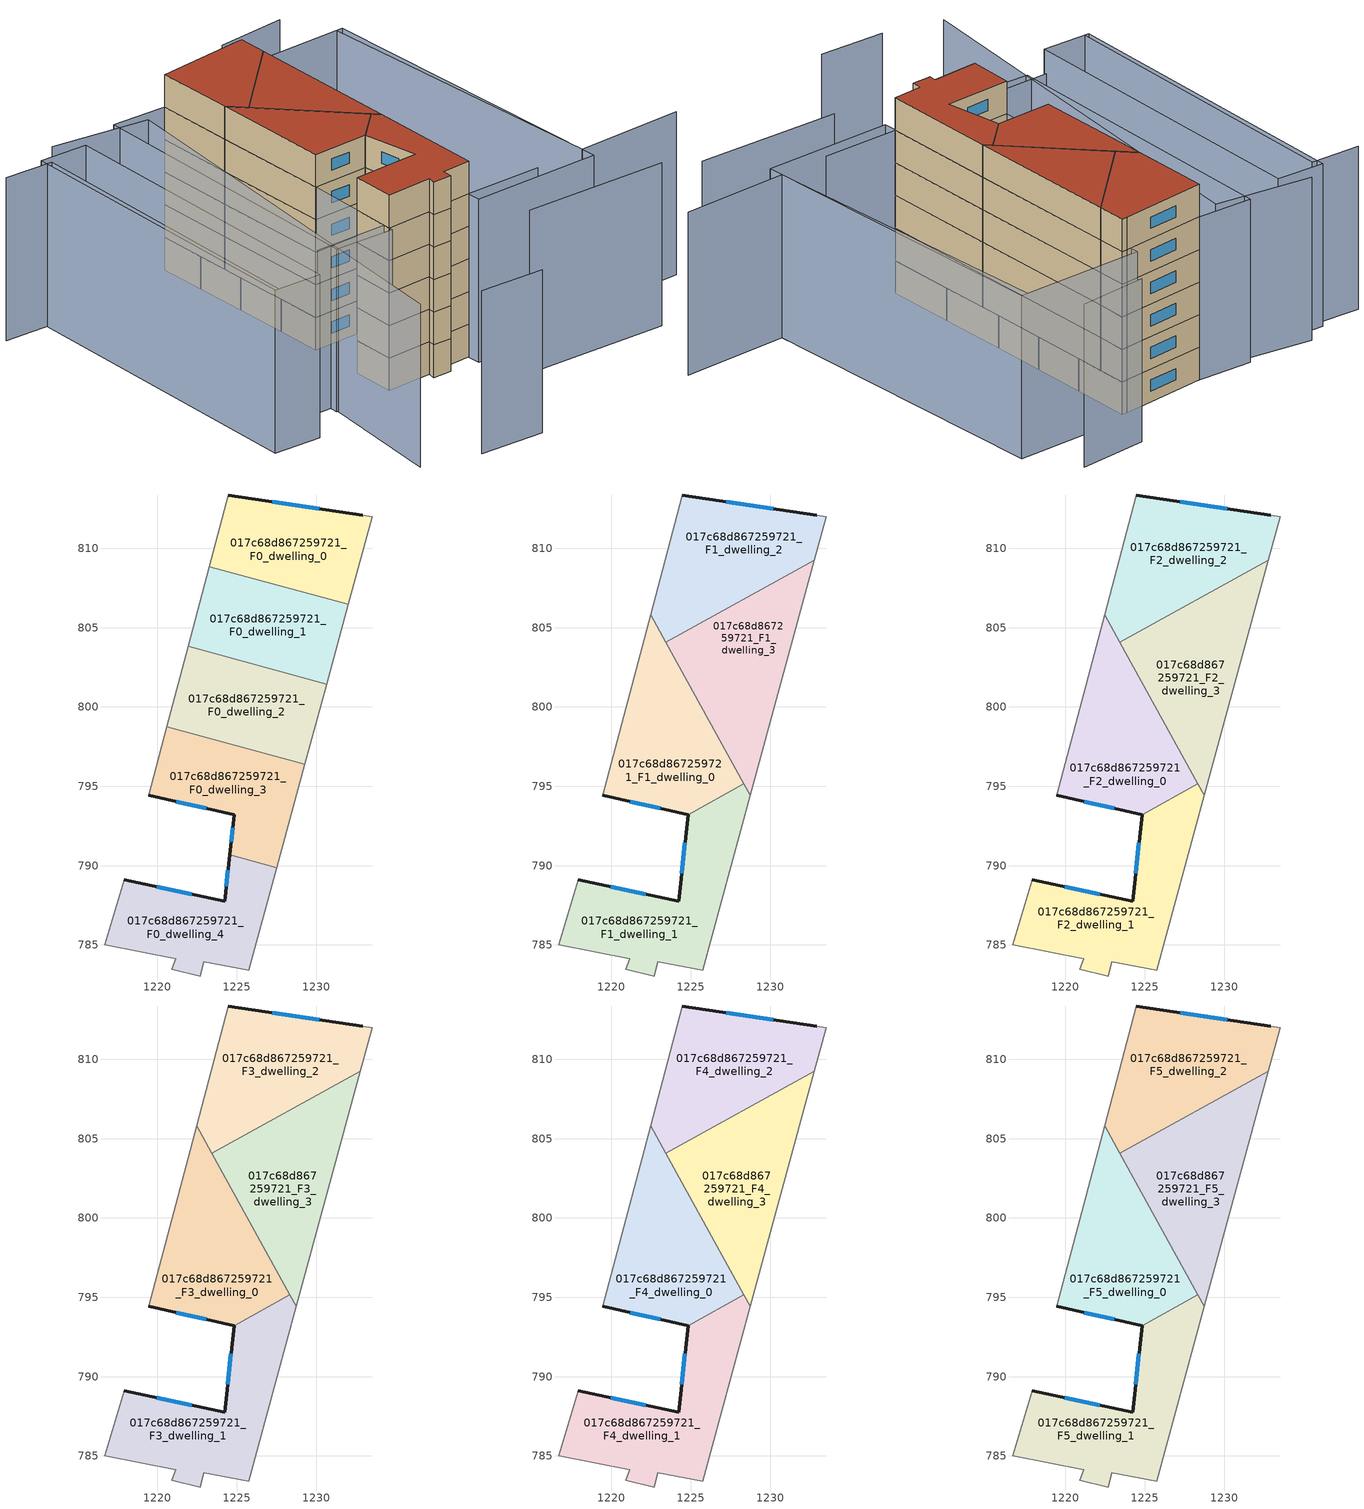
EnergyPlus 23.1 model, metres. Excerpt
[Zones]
017c68d867259721_F0_dwelling_0
 floor ground (EU_floor_Construction): 1233.53,811.98 1232.03,806.47 1223.28,808.85 1224.48,813.36 1232.95,812.08 z0
 wall outside (EU_wall_Construction): 1232.95,812.08 1224.48,813.36 z0:3
 wall adiabatic (EU_wall_Construction): 1224.48,813.36 1223.28,808.85 / 1232.03,806.47 1233.53,811.98 1232.95,812.08 z0:3
 wall to 017c68d867259721_F0_dwelling_1 (EU_wall_Construction): 1223.28,808.85 1232.03,806.47 z0:3
 window (EU_Window_Construction): 1230.19,812.5 1227.23,812.95 z0.98:2.02
017c68d867259721_F0_dwelling_1
 floor ground (EU_floor_Construction): 1232.03,806.47 1230.66,801.45 1221.94,803.82 1223.28,808.85 z0
 wall adiabatic (EU_wall_Construction): 1230.66,801.45 1232.03,806.47 / 1223.28,808.85 1221.94,803.82 z0:3
 wall to 017c68d867259721_F0_dwelling_2 (EU_wall_Construction): 1221.94,803.82 1230.66,801.45 z0:3
017c68d867259721_F0_dwelling_2
 floor ground (EU_floor_Construction): 1230.66,801.45 1229.29,796.4 1220.6,798.77 1221.94,803.82 z0
 wall adiabatic (EU_wall_Construction): 1229.29,796.4 1230.66,801.45 / 1221.94,803.82 1220.6,798.77 z0:3
 wall to 017c68d867259721_F0_dwelling_3 (EU_wall_Construction): 1220.6,798.77 1229.29,796.4 z0:3
017c68d867259721_F0_dwelling_3
 floor ground (EU_floor_Construction): 1229.29,796.4 1227.51,789.86 1224.55,790.67 1224.83,793.21 1219.44,794.42 1220.6,798.77 z0
 wall outside (EU_wall_Construction): 1219.44,794.42 1224.83,793.21 1224.55,790.67 z0:3
 wall adiabatic (EU_wall_Construction): 1220.6,798.77 1219.44,794.42 / 1227.51,789.86 1229.29,796.4 z0:3
 wall to 017c68d867259721_F0_dwelling_4 (EU_wall_Construction): 1224.55,790.67 1227.51,789.86 z0:3
 window (EU_Window_Construction): 1221.19,794.03 1223.08,793.6 / 1224.74,792.38 1224.64,791.5 z0.98:2.02
017c68d867259721_F0_dwelling_4
 floor ground (EU_floor_Construction): 1227.51,789.86 1225.76,783.41 1222.93,783.92 1222.69,783.04 1220.89,783.47 1221.15,784.13 1216.69,785.01 1217.9,789.11 1224.23,787.75 1224.55,790.67 z0
 wall outside (EU_wall_Construction): 1224.55,790.67 1224.23,787.75 1217.9,789.11 z0:3
 wall adiabatic (EU_wall_Construction): 1217.9,789.11 1216.69,785.01 1221.15,784.13 1220.89,783.47 1222.69,783.04 1222.93,783.92 1225.76,783.41 1227.51,789.86 z0:3
 window (EU_Window_Construction): 1222.17,788.19 1219.96,788.67 / 1224.45,789.72 1224.33,788.7 z0.98:2.02
017c68d867259721_F1_dwelling_0
 floor to 017c68d867259721_F0_dwelling_3 (EU_floor_Construction): 1227.38,796.92 1228.35,795.15 1224.83,793.21 1219.44,794.42 1220.6,798.77 z3
 floor to 017c68d867259721_F0_dwelling_2 (EU_floor_Construction): 1223.86,803.3 1227.38,796.92 1220.6,798.77 1221.94,803.82 z3
 floor to 017c68d867259721_F0_dwelling_1 (EU_floor_Construction): 1222.47,805.81 1223.86,803.3 1221.94,803.82 z3
 wall outside (EU_wall_Construction): 1219.44,794.42 1224.83,793.21 z3:6
 wall to 017c68d867259721_F1_dwelling_1 (EU_wall_Construction): 1224.83,793.21 1228.35,795.15 z3:6
 wall adiabatic (EU_wall_Construction): 1222.47,805.81 1219.44,794.42 z3:6
 wall to 017c68d867259721_F1_dwelling_3 (EU_wall_Construction): 1228.35,795.15 1223.42,804.08 z3:6
 wall to 017c68d867259721_F1_dwelling_2 (EU_wall_Construction): 1223.42,804.09 1222.47,805.81 z3:6
 window (EU_Window_Construction): 1221.19,794.03 1223.08,793.6 z3.98:5.02
017c68d867259721_F1_dwelling_1
 floor to 017c68d867259721_F0_dwelling_4 (EU_floor_Construction): 1227.51,789.86 1225.76,783.41 1222.93,783.92 1222.69,783.04 1220.89,783.47 1221.15,784.13 1216.69,785.01 1217.9,789.11 1224.23,787.75 1224.55,790.67 z3
 floor to 017c68d867259721_F0_dwelling_3 (EU_floor_Construction): 1228.35,795.15 1228.75,794.42 1227.51,789.86 1224.55,790.67 1224.83,793.21 z3
 wall outside (EU_wall_Construction): 1224.83,793.21 1224.23,787.75 1217.9,789.11 z3:6
 wall adiabatic (EU_wall_Construction): 1217.9,789.11 1216.69,785.01 1221.15,784.13 1220.89,783.47 1222.69,783.04 1222.93,783.92 1225.76,783.41 1228.75,794.42 z3:6
 wall to 017c68d867259721_F1_dwelling_3 (EU_wall_Construction): 1228.75,794.42 1228.35,795.15 z3:6
 window (EU_Window_Construction): 1222.17,788.19 1219.96,788.67 / 1224.63,791.43 1224.42,789.53 z3.98:5.02
017c68d867259721_F1_dwelling_2
 floor to 017c68d867259721_F0_dwelling_0 (EU_floor_Construction): 1233.53,811.98 1232.79,809.25 1229.17,807.25 1223.28,808.85 1224.48,813.36 1232.95,812.08 z3
 floor to 017c68d867259721_F0_dwelling_1 (EU_floor_Construction): 1229.17,807.25 1223.43,804.08 1222.47,805.81 1223.28,808.85 z3
 wall outside (EU_wall_Construction): 1232.95,812.08 1224.48,813.36 z3:6
 wall adiabatic (EU_wall_Construction): 1224.48,813.36 1222.47,805.81 / 1232.79,809.25 1233.53,811.98 1232.95,812.08 z3:6
 wall to 017c68d867259721_F1_dwelling_3 (EU_wall_Construction): 1223.43,804.08 1232.79,809.25 z3:6
 window (EU_Window_Construction): 1230.19,812.5 1227.23,812.95 z3.98:5.02
017c68d867259721_F1_dwelling_3
 floor to 017c68d867259721_F0_dwelling_1 (EU_floor_Construction): 1232.03,806.47 1230.66,801.45 1223.86,803.3 1223.43,804.08 1229.17,807.25 z3
 floor to 017c68d867259721_F0_dwelling_2 (EU_floor_Construction): 1230.66,801.45 1229.29,796.4 1227.38,796.92 1223.86,803.3 z3
 floor to 017c68d867259721_F0_dwelling_0 (EU_floor_Construction): 1232.79,809.25 1232.03,806.47 1229.17,807.25 z3
 floor to 017c68d867259721_F0_dwelling_3 (EU_floor_Construction): 1229.29,796.4 1228.75,794.42 1227.38,796.92 z3
 wall adiabatic (EU_wall_Construction): 1228.75,794.42 1232.79,809.25 z3:6
017c68d867259721_F2_dwelling_0
 floor to 017c68d867259721_F1_dwelling_0 (EU_floor_Construction): 1222.47,805.81 1228.35,795.15 1224.83,793.21 1219.44,794.42 z6
 wall outside (EU_wall_Construction): 1219.44,794.42 1224.83,793.21 z6:9
 wall to 017c68d867259721_F2_dwelling_1 (EU_wall_Construction): 1224.83,793.21 1228.35,795.15 z6:9
 wall adiabatic (EU_wall_Construction): 1222.47,805.81 1219.44,794.42 z6:9
 wall to 017c68d867259721_F2_dwelling_3 (EU_wall_Construction): 1228.35,795.15 1223.42,804.08 z6:9
 wall to 017c68d867259721_F2_dwelling_2 (EU_wall_Construction): 1223.42,804.09 1222.47,805.81 z6:9
 window (EU_Window_Construction): 1221.19,794.03 1223.08,793.6 z6.98:8.02
017c68d867259721_F2_dwelling_1
 floor to 017c68d867259721_F1_dwelling_1 (EU_floor_Construction): 1228.35,795.15 1228.75,794.42 1225.76,783.41 1222.93,783.92 1222.69,783.04 1220.89,783.47 1221.15,784.13 1216.69,785.01 1217.9,789.11 1224.23,787.75 1224.83,793.21 z6
 wall outside (EU_wall_Construction): 1224.83,793.21 1224.23,787.75 1217.9,789.11 z6:9
 wall adiabatic (EU_wall_Construction): 1217.9,789.11 1216.69,785.01 1221.15,784.13 1220.89,783.47 1222.69,783.04 1222.93,783.92 1225.76,783.41 1228.75,794.42 z6:9
 wall to 017c68d867259721_F2_dwelling_3 (EU_wall_Construction): 1228.75,794.42 1228.35,795.15 z6:9
 window (EU_Window_Construction): 1222.17,788.19 1219.96,788.67 / 1224.63,791.43 1224.42,789.53 z6.98:8.02
017c68d867259721_F2_dwelling_2
 floor to 017c68d867259721_F1_dwelling_2 (EU_floor_Construction): 1233.53,811.98 1232.79,809.25 1223.43,804.08 1222.47,805.81 1224.48,813.36 1232.95,812.08 z6
 wall outside (EU_wall_Construction): 1232.95,812.08 1224.48,813.36 z6:9
 wall adiabatic (EU_wall_Construction): 1224.48,813.36 1222.47,805.81 / 1232.79,809.25 1233.53,811.98 1232.95,812.08 z6:9
 wall to 017c68d867259721_F2_dwelling_3 (EU_wall_Construction): 1223.43,804.08 1232.79,809.25 z6:9
 window (EU_Window_Construction): 1230.19,812.5 1227.23,812.95 z6.98:8.02
017c68d867259721_F2_dwelling_3
 floor to 017c68d867259721_F1_dwelling_3 (EU_floor_Construction): 1232.79,809.25 1228.75,794.42 1223.43,804.08 z6
 wall adiabatic (EU_wall_Construction): 1228.75,794.42 1232.79,809.25 z6:9
017c68d867259721_F3_dwelling_0
 floor to 017c68d867259721_F2_dwelling_0 (EU_floor_Construction): 1222.47,805.81 1228.35,795.15 1224.83,793.21 1219.44,794.42 z9
 wall outside (EU_wall_Construction): 1219.44,794.42 1224.83,793.21 z9:12
 wall to 017c68d867259721_F3_dwelling_1 (EU_wall_Construction): 1224.83,793.21 1228.35,795.15 z9:12
 wall adiabatic (EU_wall_Construction): 1222.47,805.81 1219.44,794.42 z9:12
 wall to 017c68d867259721_F3_dwelling_3 (EU_wall_Construction): 1228.35,795.15 1223.42,804.08 z9:12
 wall to 017c68d867259721_F3_dwelling_2 (EU_wall_Construction): 1223.42,804.09 1222.47,805.81 z9:12
 window (EU_Window_Construction): 1221.19,794.03 1223.08,793.6 z9.98:11.02
017c68d867259721_F3_dwelling_1
 floor to 017c68d867259721_F2_dwelling_1 (EU_floor_Construction): 1228.35,795.15 1228.75,794.42 1225.76,783.41 1222.93,783.92 1222.69,783.04 1220.89,783.47 1221.15,784.13 1216.69,785.01 1217.9,789.11 1224.23,787.75 1224.83,793.21 z9
 wall outside (EU_wall_Construction): 1224.83,793.21 1224.23,787.75 1217.9,789.11 z9:12
 wall adiabatic (EU_wall_Construction): 1217.9,789.11 1216.69,785.01 1221.15,784.13 1220.89,783.47 1222.69,783.04 1222.93,783.92 1225.76,783.41 1228.75,794.42 z9:12
 wall to 017c68d867259721_F3_dwelling_3 (EU_wall_Construction): 1228.75,794.42 1228.35,795.15 z9:12
 window (EU_Window_Construction): 1222.17,788.19 1219.96,788.67 / 1224.63,791.43 1224.42,789.53 z9.98:11.02
017c68d867259721_F3_dwelling_2
 floor to 017c68d867259721_F2_dwelling_2 (EU_floor_Construction): 1233.53,811.98 1232.79,809.25 1223.43,804.08 1222.47,805.81 1224.48,813.36 1232.95,812.08 z9
 wall outside (EU_wall_Construction): 1232.95,812.08 1224.48,813.36 z9:12
 wall adiabatic (EU_wall_Construction): 1224.48,813.36 1222.47,805.81 / 1232.79,809.25 1233.53,811.98 1232.95,812.08 z9:12
 wall to 017c68d867259721_F3_dwelling_3 (EU_wall_Construction): 1223.43,804.08 1232.79,809.25 z9:12
 window (EU_Window_Construction): 1230.19,812.5 1227.23,812.95 z9.98:11.02
017c68d867259721_F3_dwelling_3
 floor to 017c68d867259721_F2_dwelling_3 (EU_floor_Construction): 1232.79,809.25 1228.75,794.42 1223.43,804.08 z9
 wall adiabatic (EU_wall_Construction): 1228.75,794.42 1232.79,809.25 z9:12
017c68d867259721_F4_dwelling_0
 floor to 017c68d867259721_F3_dwelling_0 (EU_floor_Construction): 1222.47,805.81 1228.35,795.15 1224.83,793.21 1219.44,794.42 z12
 wall outside (EU_wall_Construction): 1219.44,794.42 1224.83,793.21 z12:15
 wall to 017c68d867259721_F4_dwelling_1 (EU_wall_Construction): 1224.83,793.21 1228.35,795.15 z12:15
 wall adiabatic (EU_wall_Construction): 1222.47,805.81 1219.44,794.42 z12:15
 wall to 017c68d867259721_F4_dwelling_3 (EU_wall_Construction): 1228.35,795.15 1223.42,804.08 z12:15
 wall to 017c68d867259721_F4_dwelling_2 (EU_wall_Construction): 1223.42,804.09 1222.47,805.81 z12:15
 window (EU_Window_Construction): 1221.19,794.03 1223.08,793.6 z12.98:14.02
017c68d867259721_F4_dwelling_1
 floor to 017c68d867259721_F3_dwelling_1 (EU_floor_Construction): 1228.35,795.15 1228.75,794.42 1225.76,783.41 1222.93,783.92 1222.69,783.04 1220.89,783.47 1221.15,784.13 1216.69,785.01 1217.9,789.11 1224.23,787.75 1224.83,793.21 z12
 wall outside (EU_wall_Construction): 1224.83,793.21 1224.23,787.75 1217.9,789.11 z12:15
 wall adiabatic (EU_wall_Construction): 1217.9,789.11 1216.69,785.01 1221.15,784.13 1220.89,783.47 1222.69,783.04 1222.93,783.92 1225.76,783.41 1228.75,794.42 z12:15
 wall to 017c68d867259721_F4_dwelling_3 (EU_wall_Construction): 1228.75,794.42 1228.35,795.15 z12:15
 window (EU_Window_Construction): 1222.17,788.19 1219.96,788.67 / 1224.63,791.43 1224.42,789.53 z12.98:14.02
017c68d867259721_F4_dwelling_2
 floor to 017c68d867259721_F3_dwelling_2 (EU_floor_Construction): 1233.53,811.98 1232.79,809.25 1223.43,804.08 1222.47,805.81 1224.48,813.36 1232.95,812.08 z12
 wall outside (EU_wall_Construction): 1232.95,812.08 1224.48,813.36 z12:15
 wall adiabatic (EU_wall_Construction): 1224.48,813.36 1222.47,805.81 / 1232.79,809.25 1233.53,811.98 1232.95,812.08 z12:15
 wall to 017c68d867259721_F4_dwelling_3 (EU_wall_Construction): 1223.43,804.08 1232.79,809.25 z12:15
 window (EU_Window_Construction): 1230.19,812.5 1227.23,812.95 z12.98:14.02
017c68d867259721_F4_dwelling_3
 floor to 017c68d867259721_F3_dwelling_3 (EU_floor_Construction): 1232.79,809.25 1228.75,794.42 1223.43,804.08 z12
 wall adiabatic (EU_wall_Construction): 1228.75,794.42 1232.79,809.25 z12:15
017c68d867259721_F5_dwelling_0
 floor to 017c68d867259721_F4_dwelling_0 (EU_floor_Construction): 1222.47,805.81 1228.35,795.15 1224.83,793.21 1219.44,794.42 z15
 wall outside (EU_wall_Construction): 1219.44,794.42 1224.83,793.21 z15:18
 wall to 017c68d867259721_F5_dwelling_1 (EU_wall_Construction): 1224.83,793.21 1228.35,795.15 z15:18
 wall adiabatic (EU_wall_Construction): 1222.47,805.81 1219.44,794.42 z15:18
 wall to 017c68d867259721_F5_dwelling_3 (EU_wall_Construction): 1228.35,795.15 1223.42,804.08 z15:18
 wall to 017c68d867259721_F5_dwelling_2 (EU_wall_Construction): 1223.42,804.09 1222.47,805.81 z15:18
 window (EU_Window_Construction): 1221.19,794.03 1223.08,793.6 z15.98:17.02
 roof outside (EU_roof_Construction): 1228.35,795.15 1222.47,805.81 1219.44,794.42 1224.83,793.21 z18
017c68d867259721_F5_dwelling_1
 floor to 017c68d867259721_F4_dwelling_1 (EU_floor_Construction): 1228.35,795.15 1228.75,794.42 1225.76,783.41 1222.93,783.92 1222.69,783.04 1220.89,783.47 1221.15,784.13 1216.69,785.01 1217.9,789.11 1224.23,787.75 1224.83,793.21 z15
 wall outside (EU_wall_Construction): 1224.83,793.21 1224.23,787.75 1217.9,789.11 z15:18
 wall adiabatic (EU_wall_Construction): 1217.9,789.11 1216.69,785.01 1221.15,784.13 1220.89,783.47 1222.69,783.04 1222.93,783.92 1225.76,783.41 1228.75,794.42 z15:18
 wall to 017c68d867259721_F5_dwelling_3 (EU_wall_Construction): 1228.75,794.42 1228.35,795.15 z15:18
 window (EU_Window_Construction): 1222.17,788.19 1219.96,788.67 / 1224.63,791.43 1224.42,789.53 z15.98:17.02
 roof outside (EU_roof_Construction): 1225.76,783.41 1228.75,794.42 1228.35,795.15 1224.83,793.21 1224.23,787.75 1217.9,789.11 1216.69,785.01 1221.15,784.13 1220.89,783.47 1222.69,783.04 1222.93,783.92 z18
017c68d867259721_F5_dwelling_2
 floor to 017c68d867259721_F4_dwelling_2 (EU_floor_Construction): 1233.53,811.98 1232.79,809.25 1223.43,804.08 1222.47,805.81 1224.48,813.36 1232.95,812.08 z15
 wall outside (EU_wall_Construction): 1232.95,812.08 1224.48,813.36 z15:18
 wall adiabatic (EU_wall_Construction): 1224.48,813.36 1222.47,805.81 / 1232.79,809.25 1233.53,811.98 1232.95,812.08 z15:18
 wall to 017c68d867259721_F5_dwelling_3 (EU_wall_Construction): 1223.43,804.08 1232.79,809.25 z15:18
 window (EU_Window_Construction): 1230.19,812.5 1227.23,812.95 z15.98:17.02
 roof outside (EU_roof_Construction): 1232.79,809.25 1233.53,811.98 1232.95,812.08 1224.48,813.36 1222.47,805.81 1223.43,804.08 z18
017c68d867259721_F5_dwelling_3
 floor to 017c68d867259721_F4_dwelling_3 (EU_floor_Construction): 1232.79,809.25 1228.75,794.42 1223.43,804.08 z15
 wall adiabatic (EU_wall_Construction): 1228.75,794.42 1232.79,809.25 z15:18
 roof outside (EU_roof_Construction): 1228.75,794.42 1232.79,809.25 1223.43,804.08 z18
shading: 1226.16,777.47 1239.77,773.77 / 1211.53,771.92 1217.61,770.13 / 1209.84,787.36 1233.09,781.58 / 1213,816.58 1221.77,813.11 / 1221.77,813.11 1206.51,774.58 / 1248.29,778.38 1238.05,780.61 / 1238.05,780.61 1244.48,810.13 / 1206,816.31 1210.64,814.95 / 1210.64,814.95 1202.06,785.74 / 1243.39,815.15 1236.75,816.27 / 1224.97,813.22 1216.57,784.61 / 1216.57,784.61 1210.96,786.25 / 1210.96,786.25 1219.36,814.87 / 1219.36,814.87 1224.97,813.22 / 1214.86,814.52 1206.18,784.58 / 1206.18,784.58 1201.68,785.89 / 1201.68,785.89 1210.36,815.82 / 1210.36,815.82 1214.86,814.52 / 1245.07,810 1237.71,779.18 / 1237.71,779.18 1225.4,782.12 / 1225.4,782.12 1232.77,812.94 / 1232.77,812.94 1245.07,810 z0:15
[Building]
EU S2 Campaign: North Axis=0; Terrain=City; Solar Distribution=FullExterior
[Site:Location]
Bologna: Latitude=44.5; Longitude=11.25; Time Zone=1; Elevation=37
[SizingPeriod:WeatherFileDays]
AnnualSizingPeriod: Begin Month=1; Begin Day of Month=1; End Month=12; End Day of Month=31; Day of Week for Start Day=Monday; Use Weather File Daylight Saving Period=No; Use Weather File Rain and Snow Indicators=No
[MATERIAL]
EU_InternalMass_Material: Roughness=MediumRough; Thickness=0.1; Conductivity=1; Density=1800; Specific Heat=900; Thermal Absorptance=0.9; Solar Absorptance=0.7; Visible Absorptance=0.7
[MATERIAL:NOMASS] Roughness=MediumRough; Thermal Absorptance=0.9; Solar Absorptance=0.7; Visible Absorptance=0.7
Name | Thermal Resistance
EU_wall_NoMass | 0.905828
EU_roof_NoMass | 0.37593
EU_floor_NoMass | 0.67114
[WINDOWMATERIAL:SIMPLEGLAZINGSYSTEM]
EU_Window_SimpleGlazing: UFactor=4.52486; Solar Heat Gain Coefficient=0.85; Visible Transmittance=0.85
[CONSTRUCTION]
EU_wall_Construction: EU_wall_NoMass
EU_roof_Construction: EU_roof_NoMass
EU_floor_Construction: EU_floor_NoMass
EU_Window_Construction: EU_Window_SimpleGlazing
EU_InternalMass_Construction: EU_InternalMass_Material
[ZONE] Type=1; Multiplier=1; Ceiling Height=autocalculate; Floor Area=autocalculate; Part of Total Floor Area=Yes
Name | Volume
017c68d867259721_F0_dwelling_0 | 141.518
017c68d867259721_F1_dwelling_0; 017c68d867259721_F2_dwelling_0; 017c68d867259721_F3_dwelling_0; 017c68d867259721_F4_dwelling_0; 017c68d867259721_F5_dwelling_0 | 171.041
017c68d867259721_F0_dwelling_1 | 141.512
017c68d867259721_F1_dwelling_1; 017c68d867259721_F2_dwelling_1; 017c68d867259721_F3_dwelling_1; 017c68d867259721_F4_dwelling_1; 017c68d867259721_F5_dwelling_1 | 182.749
017c68d867259721_F0_dwelling_2 | 141.526
017c68d867259721_F1_dwelling_2; 017c68d867259721_F2_dwelling_2; 017c68d867259721_F3_dwelling_2; 017c68d867259721_F4_dwelling_2; 017c68d867259721_F5_dwelling_2 | 176.896
017c68d867259721_F0_dwelling_3 | 141.521
017c68d867259721_F1_dwelling_3; 017c68d867259721_F2_dwelling_3; 017c68d867259721_F3_dwelling_3; 017c68d867259721_F4_dwelling_3; 017c68d867259721_F5_dwelling_3 | 176.912
017c68d867259721_F0_dwelling_4 | 141.516
[INTERNALMASS] Construction=EU_InternalMass_Construction
Name | Zone or ZoneList | Surface Area
017c68d867259721_F0_dwelling_0_EU_InternalMass | 017c68d867259721_F0_dwelling_0 | 47.1727
017c68d867259721_F0_dwelling_1_EU_InternalMass | 017c68d867259721_F0_dwelling_1 | 47.1706
017c68d867259721_F0_dwelling_2_EU_InternalMass | 017c68d867259721_F0_dwelling_2 | 47.1751
017c68d867259721_F0_dwelling_3_EU_InternalMass | 017c68d867259721_F0_dwelling_3 | 47.1737
017c68d867259721_F0_dwelling_4_EU_InternalMass | 017c68d867259721_F0_dwelling_4 | 47.172
017c68d867259721_F1_dwelling_0_EU_InternalMass | 017c68d867259721_F1_dwelling_0 | 57.0138
017c68d867259721_F1_dwelling_1_EU_InternalMass | 017c68d867259721_F1_dwelling_1 | 60.9165
017c68d867259721_F1_dwelling_2_EU_InternalMass | 017c68d867259721_F1_dwelling_2 | 58.9648
017c68d867259721_F1_dwelling_3_EU_InternalMass | 017c68d867259721_F1_dwelling_3 | 58.9705
017c68d867259721_F2_dwelling_0_EU_InternalMass | 017c68d867259721_F2_dwelling_0 | 57.0138
017c68d867259721_F2_dwelling_1_EU_InternalMass | 017c68d867259721_F2_dwelling_1 | 60.9165
017c68d867259721_F2_dwelling_2_EU_InternalMass | 017c68d867259721_F2_dwelling_2 | 58.9648
017c68d867259721_F2_dwelling_3_EU_InternalMass | 017c68d867259721_F2_dwelling_3 | 58.9705
017c68d867259721_F3_dwelling_0_EU_InternalMass | 017c68d867259721_F3_dwelling_0 | 57.0138
017c68d867259721_F3_dwelling_1_EU_InternalMass | 017c68d867259721_F3_dwelling_1 | 60.9165
017c68d867259721_F3_dwelling_2_EU_InternalMass | 017c68d867259721_F3_dwelling_2 | 58.9648
017c68d867259721_F3_dwelling_3_EU_InternalMass | 017c68d867259721_F3_dwelling_3 | 58.9705
017c68d867259721_F4_dwelling_0_EU_InternalMass | 017c68d867259721_F4_dwelling_0 | 57.0138
017c68d867259721_F4_dwelling_1_EU_InternalMass | 017c68d867259721_F4_dwelling_1 | 60.9165
017c68d867259721_F4_dwelling_2_EU_InternalMass | 017c68d867259721_F4_dwelling_2 | 58.9648
017c68d867259721_F4_dwelling_3_EU_InternalMass | 017c68d867259721_F4_dwelling_3 | 58.9705
017c68d867259721_F5_dwelling_0_EU_InternalMass | 017c68d867259721_F5_dwelling_0 | 57.0138
017c68d867259721_F5_dwelling_1_EU_InternalMass | 017c68d867259721_F5_dwelling_1 | 60.9165
017c68d867259721_F5_dwelling_2_EU_InternalMass | 017c68d867259721_F5_dwelling_2 | 58.9648
017c68d867259721_F5_dwelling_3_EU_InternalMass | 017c68d867259721_F5_dwelling_3 | 58.9705
[OTHEREQUIPMENT] Fuel Type=Electricity; Design Level Calculation Method=Watts/Area; Power per Zone Floor Area=1; Fraction Latent=0; Fraction Radiant=0; Fraction Lost=0; Carbon Dioxide Generation Rate=0; EndUse Subcategory=EU_Step8_InternalGains
Name | Zone or ZoneList or Space or SpaceList | Schedule
EU_Step8_InternalGain_017c68d867259721_F0_dwelling_0_f000 | 017c68d867259721_F0_dwelling_0 | EU_Step8_GainSchedule_017c68d867259721_F0_dwelling_0_f000
EU_Step8_InternalGain_017c68d867259721_F0_dwelling_1_f000 | 017c68d867259721_F0_dwelling_1 | EU_Step8_GainSchedule_017c68d867259721_F0_dwelling_1_f000
EU_Step8_InternalGain_017c68d867259721_F0_dwelling_2_f000 | 017c68d867259721_F0_dwelling_2 | EU_Step8_GainSchedule_017c68d867259721_F0_dwelling_2_f000
EU_Step8_InternalGain_017c68d867259721_F0_dwelling_3_f000 | 017c68d867259721_F0_dwelling_3 | EU_Step8_GainSchedule_017c68d867259721_F0_dwelling_3_f000
EU_Step8_InternalGain_017c68d867259721_F0_dwelling_4_f000 | 017c68d867259721_F0_dwelling_4 | EU_Step8_GainSchedule_017c68d867259721_F0_dwelling_4_f000
EU_Step8_InternalGain_017c68d867259721_F1_dwelling_0_f000 | 017c68d867259721_F1_dwelling_0 | EU_Step8_GainSchedule_017c68d867259721_F1_dwelling_0_f000
EU_Step8_InternalGain_017c68d867259721_F1_dwelling_1_f000 | 017c68d867259721_F1_dwelling_1 | EU_Step8_GainSchedule_017c68d867259721_F1_dwelling_1_f000
EU_Step8_InternalGain_017c68d867259721_F1_dwelling_2_f000 | 017c68d867259721_F1_dwelling_2 | EU_Step8_GainSchedule_017c68d867259721_F1_dwelling_2_f000
EU_Step8_InternalGain_017c68d867259721_F1_dwelling_3_f000 | 017c68d867259721_F1_dwelling_3 | EU_Step8_GainSchedule_017c68d867259721_F1_dwelling_3_f000
EU_Step8_InternalGain_017c68d867259721_F2_dwelling_0_f000 | 017c68d867259721_F2_dwelling_0 | EU_Step8_GainSchedule_017c68d867259721_F2_dwelling_0_f000
EU_Step8_InternalGain_017c68d867259721_F2_dwelling_1_f000 | 017c68d867259721_F2_dwelling_1 | EU_Step8_GainSchedule_017c68d867259721_F2_dwelling_1_f000
EU_Step8_InternalGain_017c68d867259721_F2_dwelling_2_f000 | 017c68d867259721_F2_dwelling_2 | EU_Step8_GainSchedule_017c68d867259721_F2_dwelling_2_f000
EU_Step8_InternalGain_017c68d867259721_F2_dwelling_3_f000 | 017c68d867259721_F2_dwelling_3 | EU_Step8_GainSchedule_017c68d867259721_F2_dwelling_3_f000
EU_Step8_InternalGain_017c68d867259721_F3_dwelling_0_f000 | 017c68d867259721_F3_dwelling_0 | EU_Step8_GainSchedule_017c68d867259721_F3_dwelling_0_f000
EU_Step8_InternalGain_017c68d867259721_F3_dwelling_1_f000 | 017c68d867259721_F3_dwelling_1 | EU_Step8_GainSchedule_017c68d867259721_F3_dwelling_1_f000
EU_Step8_InternalGain_017c68d867259721_F3_dwelling_2_f000 | 017c68d867259721_F3_dwelling_2 | EU_Step8_GainSchedule_017c68d867259721_F3_dwelling_2_f000
EU_Step8_InternalGain_017c68d867259721_F3_dwelling_3_f000 | 017c68d867259721_F3_dwelling_3 | EU_Step8_GainSchedule_017c68d867259721_F3_dwelling_3_f000
EU_Step8_InternalGain_017c68d867259721_F4_dwelling_0_f000 | 017c68d867259721_F4_dwelling_0 | EU_Step8_GainSchedule_017c68d867259721_F4_dwelling_0_f000
EU_Step8_InternalGain_017c68d867259721_F4_dwelling_1_f000 | 017c68d867259721_F4_dwelling_1 | EU_Step8_GainSchedule_017c68d867259721_F4_dwelling_1_f000
EU_Step8_InternalGain_017c68d867259721_F4_dwelling_2_f000 | 017c68d867259721_F4_dwelling_2 | EU_Step8_GainSchedule_017c68d867259721_F4_dwelling_2_f000
EU_Step8_InternalGain_017c68d867259721_F4_dwelling_3_f000 | 017c68d867259721_F4_dwelling_3 | EU_Step8_GainSchedule_017c68d867259721_F4_dwelling_3_f000
EU_Step8_InternalGain_017c68d867259721_F5_dwelling_0_f000 | 017c68d867259721_F5_dwelling_0 | EU_Step8_GainSchedule_017c68d867259721_F5_dwelling_0_f000
EU_Step8_InternalGain_017c68d867259721_F5_dwelling_1_f000 | 017c68d867259721_F5_dwelling_1 | EU_Step8_GainSchedule_017c68d867259721_F5_dwelling_1_f000
EU_Step8_InternalGain_017c68d867259721_F5_dwelling_2_f000 | 017c68d867259721_F5_dwelling_2 | EU_Step8_GainSchedule_017c68d867259721_F5_dwelling_2_f000
EU_Step8_InternalGain_017c68d867259721_F5_dwelling_3_f000 | 017c68d867259721_F5_dwelling_3 | EU_Step8_GainSchedule_017c68d867259721_F5_dwelling_3_f000
[ZONEVENTILATION:DESIGNFLOWRATE] Schedule=EU_AlwaysOn; Design Flow Rate Calculation Method=AirChanges/Hour; Air Changes per Hour=0.73129; Ventilation Type=Natural; Fan Pressure Rise=0; Fan Total Efficiency=1; Constant Term Coefficient=1; Temperature Term Coefficient=0; Velocity Term Coefficient=0; Velocity Squared Term Coefficient=0; Minimum Indoor Temperature=-100; Maximum Indoor Temperature=100; Delta Temperature=-100; Minimum Outdoor Temperature=-100; Maximum Outdoor Temperature=100; Maximum Wind Speed=40
Name | Zone or ZoneList or Space or SpaceList
EU_ConstantAir_017c68d867259721_F0_dwelling_0 | 017c68d867259721_F0_dwelling_0
EU_ConstantAir_017c68d867259721_F0_dwelling_1 | 017c68d867259721_F0_dwelling_1
EU_ConstantAir_017c68d867259721_F0_dwelling_2 | 017c68d867259721_F0_dwelling_2
EU_ConstantAir_017c68d867259721_F0_dwelling_3 | 017c68d867259721_F0_dwelling_3
EU_ConstantAir_017c68d867259721_F0_dwelling_4 | 017c68d867259721_F0_dwelling_4
EU_ConstantAir_017c68d867259721_F1_dwelling_0 | 017c68d867259721_F1_dwelling_0
EU_ConstantAir_017c68d867259721_F1_dwelling_1 | 017c68d867259721_F1_dwelling_1
EU_ConstantAir_017c68d867259721_F1_dwelling_2 | 017c68d867259721_F1_dwelling_2
EU_ConstantAir_017c68d867259721_F1_dwelling_3 | 017c68d867259721_F1_dwelling_3
EU_ConstantAir_017c68d867259721_F2_dwelling_0 | 017c68d867259721_F2_dwelling_0
EU_ConstantAir_017c68d867259721_F2_dwelling_1 | 017c68d867259721_F2_dwelling_1
EU_ConstantAir_017c68d867259721_F2_dwelling_2 | 017c68d867259721_F2_dwelling_2
EU_ConstantAir_017c68d867259721_F2_dwelling_3 | 017c68d867259721_F2_dwelling_3
EU_ConstantAir_017c68d867259721_F3_dwelling_0 | 017c68d867259721_F3_dwelling_0
EU_ConstantAir_017c68d867259721_F3_dwelling_1 | 017c68d867259721_F3_dwelling_1
EU_ConstantAir_017c68d867259721_F3_dwelling_2 | 017c68d867259721_F3_dwelling_2
EU_ConstantAir_017c68d867259721_F3_dwelling_3 | 017c68d867259721_F3_dwelling_3
EU_ConstantAir_017c68d867259721_F4_dwelling_0 | 017c68d867259721_F4_dwelling_0
EU_ConstantAir_017c68d867259721_F4_dwelling_1 | 017c68d867259721_F4_dwelling_1
EU_ConstantAir_017c68d867259721_F4_dwelling_2 | 017c68d867259721_F4_dwelling_2
EU_ConstantAir_017c68d867259721_F4_dwelling_3 | 017c68d867259721_F4_dwelling_3
EU_ConstantAir_017c68d867259721_F5_dwelling_0 | 017c68d867259721_F5_dwelling_0
EU_ConstantAir_017c68d867259721_F5_dwelling_1 | 017c68d867259721_F5_dwelling_1
EU_ConstantAir_017c68d867259721_F5_dwelling_2 | 017c68d867259721_F5_dwelling_2
EU_ConstantAir_017c68d867259721_F5_dwelling_3 | 017c68d867259721_F5_dwelling_3
[HVACTEMPLATE:THERMOSTAT] Constant Heating Setpoint=20; Constant Cooling Setpoint=50
EU_HeatOnly_017c68d867259721_F0_dwelling_0; EU_HeatOnly_017c68d867259721_F0_dwelling_1; EU_HeatOnly_017c68d867259721_F0_dwelling_2; EU_HeatOnly_017c68d867259721_F0_dwelling_3; EU_HeatOnly_017c68d867259721_F0_dwelling_4; EU_HeatOnly_017c68d867259721_F1_dwelling_0; EU_HeatOnly_017c68d867259721_F1_dwelling_1; EU_HeatOnly_017c68d867259721_F1_dwelling_2; EU_HeatOnly_017c68d867259721_F1_dwelling_3; EU_HeatOnly_017c68d867259721_F2_dwelling_0; EU_HeatOnly_017c68d867259721_F2_dwelling_1; EU_HeatOnly_017c68d867259721_F2_dwelling_2; EU_HeatOnly_017c68d867259721_F2_dwelling_3; EU_HeatOnly_017c68d867259721_F3_dwelling_0; EU_HeatOnly_017c68d867259721_F3_dwelling_1; EU_HeatOnly_017c68d867259721_F3_dwelling_2; EU_HeatOnly_017c68d867259721_F3_dwelling_3; EU_HeatOnly_017c68d867259721_F4_dwelling_0; EU_HeatOnly_017c68d867259721_F4_dwelling_1; EU_HeatOnly_017c68d867259721_F4_dwelling_2; EU_HeatOnly_017c68d867259721_F4_dwelling_3; EU_HeatOnly_017c68d867259721_F5_dwelling_0; EU_HeatOnly_017c68d867259721_F5_dwelling_1; EU_HeatOnly_017c68d867259721_F5_dwelling_2; EU_HeatOnly_017c68d867259721_F5_dwelling_3
[HVACTEMPLATE:ZONE:IDEALLOADSAIRSYSTEM] System Availability Schedule=EU_AlwaysOn; Maximum Heating Supply Air Temperature=50; Minimum Cooling Supply Air Temperature=13; Maximum Heating Supply Air Humidity Ratio=0.0156; Minimum Cooling Supply Air Humidity Ratio=0.0077; Heating Limit=NoLimit; Cooling Limit=NoLimit; Heating Availability Schedule=EU_AlwaysOn; Cooling Availability Schedule=EU_CoolingOff; Dehumidification Control Type=ConstantSensibleHeatRatio; Cooling Sensible Heat Ratio=0.7; Dehumidification Setpoint=60; Humidification Control Type=None; Humidification Setpoint=30; Outdoor Air Method=None; Outdoor Air Flow Rate per Person=0.00944; Outdoor Air Flow Rate per Zone Floor Area=0; Outdoor Air Flow Rate per Zone=0; Demand Controlled Ventilation Type=None; Outdoor Air Economizer Type=NoEconomizer; Heat Recovery Type=None; Sensible Heat Recovery Effectiveness=0.7; Latent Heat Recovery Effectiveness=0.65
Name | Template Thermostat
017c68d867259721_F0_dwelling_0 | EU_HeatOnly_017c68d867259721_F0_dwelling_0
017c68d867259721_F0_dwelling_1 | EU_HeatOnly_017c68d867259721_F0_dwelling_1
017c68d867259721_F0_dwelling_2 | EU_HeatOnly_017c68d867259721_F0_dwelling_2
017c68d867259721_F0_dwelling_3 | EU_HeatOnly_017c68d867259721_F0_dwelling_3
017c68d867259721_F0_dwelling_4 | EU_HeatOnly_017c68d867259721_F0_dwelling_4
017c68d867259721_F1_dwelling_0 | EU_HeatOnly_017c68d867259721_F1_dwelling_0
017c68d867259721_F1_dwelling_1 | EU_HeatOnly_017c68d867259721_F1_dwelling_1
017c68d867259721_F1_dwelling_2 | EU_HeatOnly_017c68d867259721_F1_dwelling_2
017c68d867259721_F1_dwelling_3 | EU_HeatOnly_017c68d867259721_F1_dwelling_3
017c68d867259721_F2_dwelling_0 | EU_HeatOnly_017c68d867259721_F2_dwelling_0
017c68d867259721_F2_dwelling_1 | EU_HeatOnly_017c68d867259721_F2_dwelling_1
017c68d867259721_F2_dwelling_2 | EU_HeatOnly_017c68d867259721_F2_dwelling_2
017c68d867259721_F2_dwelling_3 | EU_HeatOnly_017c68d867259721_F2_dwelling_3
017c68d867259721_F3_dwelling_0 | EU_HeatOnly_017c68d867259721_F3_dwelling_0
017c68d867259721_F3_dwelling_1 | EU_HeatOnly_017c68d867259721_F3_dwelling_1
017c68d867259721_F3_dwelling_2 | EU_HeatOnly_017c68d867259721_F3_dwelling_2
017c68d867259721_F3_dwelling_3 | EU_HeatOnly_017c68d867259721_F3_dwelling_3
017c68d867259721_F4_dwelling_0 | EU_HeatOnly_017c68d867259721_F4_dwelling_0
017c68d867259721_F4_dwelling_1 | EU_HeatOnly_017c68d867259721_F4_dwelling_1
017c68d867259721_F4_dwelling_2 | EU_HeatOnly_017c68d867259721_F4_dwelling_2
017c68d867259721_F4_dwelling_3 | EU_HeatOnly_017c68d867259721_F4_dwelling_3
017c68d867259721_F5_dwelling_0 | EU_HeatOnly_017c68d867259721_F5_dwelling_0
017c68d867259721_F5_dwelling_1 | EU_HeatOnly_017c68d867259721_F5_dwelling_1
017c68d867259721_F5_dwelling_2 | EU_HeatOnly_017c68d867259721_F5_dwelling_2
017c68d867259721_F5_dwelling_3 | EU_HeatOnly_017c68d867259721_F5_dwelling_3
[SIZING:ZONE] Zone Cooling Design Supply Air Temperature Input Method=SupplyAirTemperature; Zone Cooling Design Supply Air Temperature=13; Zone Heating Design Supply Air Temperature Input Method=SupplyAirTemperature; Zone Heating Design Supply Air Temperature=50; Zone Cooling Design Supply Air Humidity Ratio=0.008; Zone Heating Design Supply Air Humidity Ratio=0.008; Cooling Design Air Flow Method=DesignDay; Cooling Design Air Flow Rate=0; Cooling Minimum Air Flow per Zone Floor Area=0.000762; Cooling Minimum Air Flow=0; Cooling Minimum Air Flow Fraction=0.2; Heating Design Air Flow Method=DesignDay; Heating Design Air Flow Rate=0; Heating Maximum Air Flow per Zone Floor Area=0.002032; Heating Maximum Air Flow=0.141576; Heating Maximum Air Flow Fraction=0.3; Account for Dedicated Outdoor Air System=No; Dedicated Outdoor Air System Control Strategy=NeutralSupplyAir; Dedicated Outdoor Air Low Setpoint Temperature for Design=autosize; Dedicated Outdoor Air High Setpoint Temperature for Design=autosize; Zone Load Sizing Method=Sensible Load Only No Latent Load; Zone Latent Cooling Design Supply Air Humidity Ratio Input Method=HumidityRatioDifference; Zone Cooling Design Supply Air Humidity Ratio Difference=0.005; Zone Latent Heating Design Supply Air Humidity Ratio Input Method=HumidityRatioDifference; Zone Humidification Design Supply Air Humidity Ratio Difference=0.005
017c68d867259721_F0_dwelling_0; 017c68d867259721_F0_dwelling_1; 017c68d867259721_F0_dwelling_2; 017c68d867259721_F0_dwelling_3; 017c68d867259721_F0_dwelling_4; 017c68d867259721_F1_dwelling_0; 017c68d867259721_F1_dwelling_1; 017c68d867259721_F1_dwelling_2; 017c68d867259721_F1_dwelling_3; 017c68d867259721_F2_dwelling_0; 017c68d867259721_F2_dwelling_1; 017c68d867259721_F2_dwelling_2; 017c68d867259721_F2_dwelling_3; 017c68d867259721_F3_dwelling_0; 017c68d867259721_F3_dwelling_1; 017c68d867259721_F3_dwelling_2; 017c68d867259721_F3_dwelling_3; 017c68d867259721_F4_dwelling_0; 017c68d867259721_F4_dwelling_1; 017c68d867259721_F4_dwelling_2; 017c68d867259721_F4_dwelling_3; 017c68d867259721_F5_dwelling_0; 017c68d867259721_F5_dwelling_1; 017c68d867259721_F5_dwelling_2; 017c68d867259721_F5_dwelling_3
[SCHEDULE:CONSTANT]
Name | Hourly Value
EU_AlwaysOn | 1
EU_CoolingOff | 0
[SCHEDULE:FILE] Column Number=1; Rows to Skip at Top=0; Number of Hours of Data=8760; Column Separator=Comma; Interpolate to Timestep=No; Minutes per Item=60; Adjust Schedule for Daylight Savings=Yes
Name | File
EU_Step8_GainSchedule_017c68d867259721_F0_dwelling_0_f000 | ../../schedules/017c68d867259721/017c68d867259721_F0_dwelling_0_f000_gain.csv
EU_Step8_GainSchedule_017c68d867259721_F0_dwelling_1_f000 | ../../schedules/017c68d867259721/017c68d867259721_F0_dwelling_1_f000_gain.csv
EU_Step8_GainSchedule_017c68d867259721_F0_dwelling_2_f000 | ../../schedules/017c68d867259721/017c68d867259721_F0_dwelling_2_f000_gain.csv
EU_Step8_GainSchedule_017c68d867259721_F0_dwelling_3_f000 | ../../schedules/017c68d867259721/017c68d867259721_F0_dwelling_3_f000_gain.csv
EU_Step8_GainSchedule_017c68d867259721_F0_dwelling_4_f000 | ../../schedules/017c68d867259721/017c68d867259721_F0_dwelling_4_f000_gain.csv
EU_Step8_GainSchedule_017c68d867259721_F1_dwelling_0_f000 | ../../schedules/017c68d867259721/017c68d867259721_F1_dwelling_0_f000_gain.csv
EU_Step8_GainSchedule_017c68d867259721_F1_dwelling_1_f000 | ../../schedules/017c68d867259721/017c68d867259721_F1_dwelling_1_f000_gain.csv
EU_Step8_GainSchedule_017c68d867259721_F1_dwelling_2_f000 | ../../schedules/017c68d867259721/017c68d867259721_F1_dwelling_2_f000_gain.csv
EU_Step8_GainSchedule_017c68d867259721_F1_dwelling_3_f000 | ../../schedules/017c68d867259721/017c68d867259721_F1_dwelling_3_f000_gain.csv
EU_Step8_GainSchedule_017c68d867259721_F2_dwelling_0_f000 | ../../schedules/017c68d867259721/017c68d867259721_F2_dwelling_0_f000_gain.csv
EU_Step8_GainSchedule_017c68d867259721_F2_dwelling_1_f000 | ../../schedules/017c68d867259721/017c68d867259721_F2_dwelling_1_f000_gain.csv
EU_Step8_GainSchedule_017c68d867259721_F2_dwelling_2_f000 | ../../schedules/017c68d867259721/017c68d867259721_F2_dwelling_2_f000_gain.csv
EU_Step8_GainSchedule_017c68d867259721_F2_dwelling_3_f000 | ../../schedules/017c68d867259721/017c68d867259721_F2_dwelling_3_f000_gain.csv
EU_Step8_GainSchedule_017c68d867259721_F3_dwelling_0_f000 | ../../schedules/017c68d867259721/017c68d867259721_F3_dwelling_0_f000_gain.csv
EU_Step8_GainSchedule_017c68d867259721_F3_dwelling_1_f000 | ../../schedules/017c68d867259721/017c68d867259721_F3_dwelling_1_f000_gain.csv
EU_Step8_GainSchedule_017c68d867259721_F3_dwelling_2_f000 | ../../schedules/017c68d867259721/017c68d867259721_F3_dwelling_2_f000_gain.csv
EU_Step8_GainSchedule_017c68d867259721_F3_dwelling_3_f000 | ../../schedules/017c68d867259721/017c68d867259721_F3_dwelling_3_f000_gain.csv
EU_Step8_GainSchedule_017c68d867259721_F4_dwelling_0_f000 | ../../schedules/017c68d867259721/017c68d867259721_F4_dwelling_0_f000_gain.csv
EU_Step8_GainSchedule_017c68d867259721_F4_dwelling_1_f000 | ../../schedules/017c68d867259721/017c68d867259721_F4_dwelling_1_f000_gain.csv
EU_Step8_GainSchedule_017c68d867259721_F4_dwelling_2_f000 | ../../schedules/017c68d867259721/017c68d867259721_F4_dwelling_2_f000_gain.csv
EU_Step8_GainSchedule_017c68d867259721_F4_dwelling_3_f000 | ../../schedules/017c68d867259721/017c68d867259721_F4_dwelling_3_f000_gain.csv
EU_Step8_GainSchedule_017c68d867259721_F5_dwelling_0_f000 | ../../schedules/017c68d867259721/017c68d867259721_F5_dwelling_0_f000_gain.csv
EU_Step8_GainSchedule_017c68d867259721_F5_dwelling_1_f000 | ../../schedules/017c68d867259721/017c68d867259721_F5_dwelling_1_f000_gain.csv
EU_Step8_GainSchedule_017c68d867259721_F5_dwelling_2_f000 | ../../schedules/017c68d867259721/017c68d867259721_F5_dwelling_2_f000_gain.csv
EU_Step8_GainSchedule_017c68d867259721_F5_dwelling_3_f000 | ../../schedules/017c68d867259721/017c68d867259721_F5_dwelling_3_f000_gain.csv
